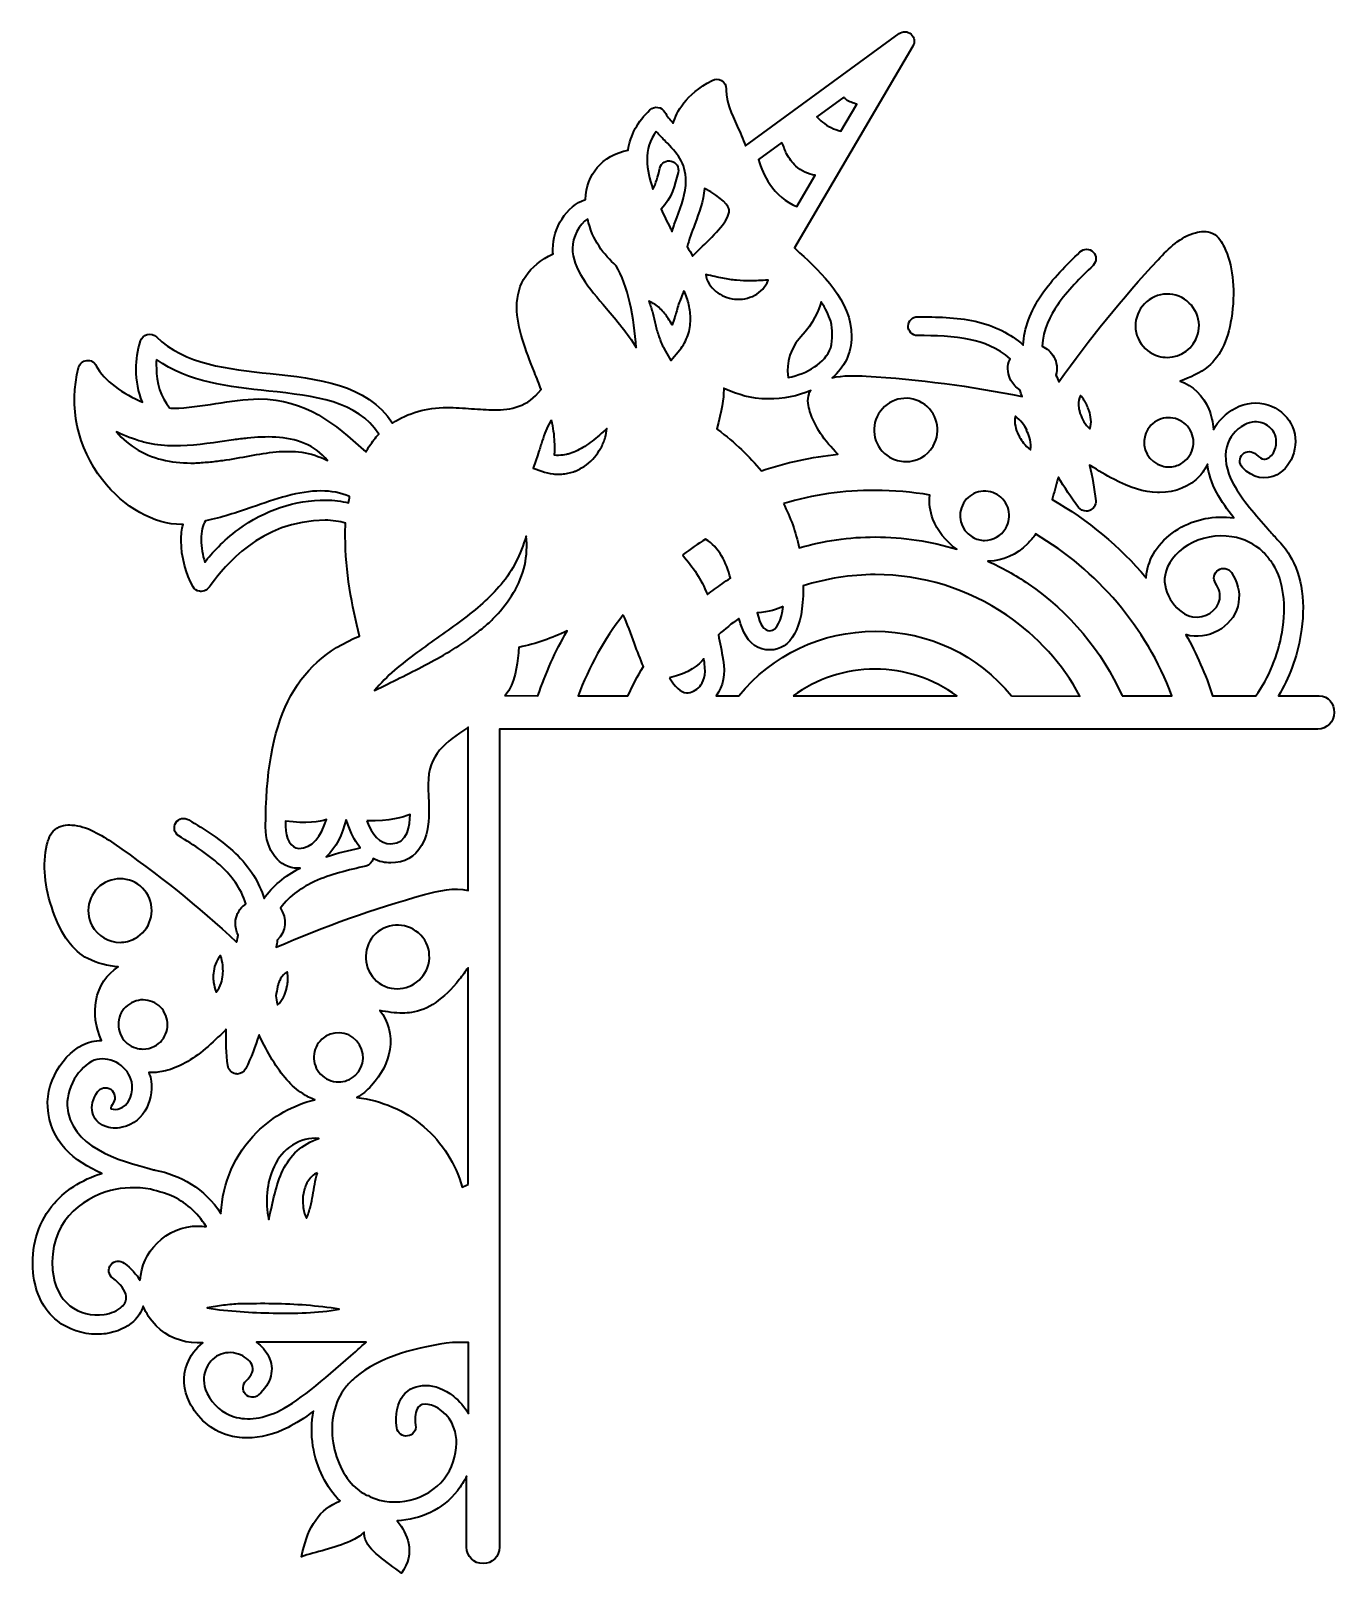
# Model space of a CAD drawing. Header units: millimetres. Extents: x 74 to 306, y 57 to 332.
import ezdxf

# ---------------------------------------------------------------- set-up
doc = ezdxf.new("R2010")
doc.units = ezdxf.units.MM
doc.header["$MEASUREMENT"] = 0
doc.layers.add('Layer 1', color=7, linetype='Continuous', lineweight=0)

msp = doc.modelspace()

# ---------------------------------------------------------------- linework, layer by layer
at = {"layer": 'Layer 1', "color": 18, "lineweight": 35, "true_color": 0x000000}
for points, knots in [([(302.93, 213.29), (302.93, 213.29), (295.66, 213.29), (295.66, 213.29), (297.57, 216.46), (298.98, 220.2), (299.61, 224.05), (300.57, 229.66), (299.9, 234.63), (297.64, 238.37), (297, 239.4), (296.3, 240.31), (295.45, 241.12), (294.92, 241.72), (294.39, 242.36), (293.83, 242.96), (291.64, 245.43), (289.17, 248.18), (287.66, 251), (286.35, 253.4), (285.96, 255.69), (286.46, 257.63), (286.91, 259.29), (288.04, 260.7), (289.6, 261.55), (290.87, 262.22), (292.03, 262.11), (292.73, 261.87), (293.65, 261.58), (294.46, 260.91), (294.89, 260.14), (295.45, 259.08), (295.28, 257.99), (295.13, 257.46), (294.89, 256.61), (294.39, 255.91), (293.79, 255.59), (293.55, 255.48), (292.84, 255.09), (291.68, 256.26), (291.01, 256.93), (289.95, 256.93), (289.31, 256.33), (288.64, 255.66), (288.64, 254.6), (289.24, 253.96), (291.04, 252.06), (293.37, 251.57), (295.42, 252.66), (296.83, 253.4), (297.89, 254.85), (298.38, 256.54), (298.91, 258.34), (298.73, 260.21), (297.89, 261.76), (297.04, 263.31), (295.56, 264.51), (293.79, 265.08), (291.89, 265.71), (289.81, 265.5), (288.01, 264.51), (286.31, 263.6), (284.97, 262.29), (284.09, 260.7), (283.99, 261.97), (283.74, 263.21), (283.28, 264.34), (282.29, 266.7), (280.35, 268.57), (278.17, 269.31), (279.93, 269.98), (281.69, 270.69), (283.17, 271.92), (285.47, 273.86), (286.84, 276.93), (287.41, 281.34), (288.01, 286.03), (287.51, 290.02), (286, 293.23), (285.64, 294), (285.01, 295.1), (283.99, 295.59), (282.93, 296.12), (281.76, 295.95), (280.92, 295.73), (278.27, 295.03), (276.15, 292.98), (274.25, 290.9), (267.9, 284.13), (261.97, 276.79), (256.61, 269.17), (256.43, 269.56), (256.26, 269.98), (256.08, 270.37), (256.36, 271.46), (256.26, 272.63), (255.69, 273.65), (255.23, 274.5), (254.46, 275.13), (253.61, 275.52), (253.79, 278.45), (255.13, 281.06), (256.33, 282.82), (258.09, 285.4), (260.42, 287.69), (262.68, 289.91), (263.35, 290.58), (263.35, 291.64), (262.71, 292.28), (262.04, 292.95), (260.99, 292.95), (260.35, 292.31), (257.95, 289.98), (255.48, 287.58), (253.51, 284.69), (251.53, 281.76), (250.4, 278.69), (250.23, 275.73), (248.04, 277.74), (245.15, 279.19), (241.69, 279.96), (238.27, 280.71), (234.81, 280.74), (231.49, 280.78), (231.49, 280.78), (231.49, 280.78), (231.46, 280.78), (230.54, 280.78), (229.8, 280.03), (229.76, 279.12), (229.76, 278.2), (230.5, 277.42), (231.42, 277.42), (234.56, 277.39), (237.84, 277.35), (240.91, 276.68), (242.96, 276.22), (245.75, 275.27), (247.9, 273.26), (247.79, 273.09), (247.76, 272.91), (247.69, 272.73), (247.37, 271.64), (247.51, 270.44), (248.07, 269.42), (248.46, 268.75), (248.99, 268.18), (249.63, 267.79), (249.77, 267.37), (249.91, 266.98), (250.08, 266.56), (240.95, 268.43), (231.63, 269.66), (222.32, 270.19), (220.31, 270.3), (218.19, 270.37), (216.25, 269.91), (218.37, 271.74), (219.71, 274.21), (219.71, 277.28), (219.71, 283.63), (214.35, 288.57), (210.43, 292.17), (210.15, 292.45), (209.83, 292.73), (209.55, 293.02), (209.55, 293.02), (230.61, 328.93), (230.61, 328.93), (231.03, 329.6), (230.89, 330.52), (230.29, 331.05), (229.69, 331.58), (228.81, 331.65), (228.18, 331.15), (228.18, 331.15), (200.84, 311.19), (200.84, 311.19), (200.41, 312.42), (199.88, 313.58), (199.35, 314.71), (198.33, 316.9), (197.38, 318.98), (197.38, 321.06), (197.38, 321.17), (197.38, 321.2), (197.38, 321.31), (197.41, 321.91), (197.1, 322.51), (196.57, 322.79), (196.07, 323.11), (195.4, 323.11), (194.87, 322.83), (190.18, 320.25), (188.52, 317.22), (187.96, 315.21), (187.4, 315.84), (186.87, 316.48), (186.48, 317.18), (186.2, 317.64), (185.77, 317.96), (185.24, 318.03), (184.75, 318.13), (184.19, 317.92), (183.83, 317.57), (181.65, 315.52), (180.34, 313.13), (179.95, 310.44), (175.26, 309.39), (172.51, 306.18), (172.37, 301.62), (168.95, 300.57), (166.55, 296.47), (166.55, 292.81), (166.55, 292.52), (166.55, 292.24), (166.58, 291.96), (162.24, 289.84), (160.13, 286.74), (160.13, 282.43), (160.13, 278.76), (161.75, 274.78), (163.27, 270.9), (163.69, 269.87), (164.08, 268.85), (164.46, 267.83), (162.1, 264.69), (159.07, 264.2), (156.14, 264.2), (154.83, 264.2), (153.53, 264.3), (152.08, 264.41), (150.67, 264.51), (149.15, 264.62), (147.71, 264.62), (144, 264.62), (140.76, 263.67), (138.04, 261.83), (133.42, 268.82), (124.67, 269.77), (116.24, 270.65), (108.76, 271.46), (101, 272.27), (95.99, 277.18), (95.57, 277.6), (94.97, 277.74), (94.37, 277.6), (93.8, 277.46), (93.35, 277.04), (93.17, 276.47), (92.67, 274.81), (92.39, 273.12), (92.39, 271.43), (92.39, 269.35), (92.78, 267.37), (93.52, 265.57), (90.17, 266.98), (86.64, 269.35), (85.3, 272.06), (84.98, 272.7), (84.31, 273.09), (83.61, 272.98), (82.9, 272.91), (82.34, 272.41), (82.16, 271.74), (80.36, 264.79), (81.92, 257.49), (86.4, 251.74), (90.21, 246.84), (95.6, 243.8), (100.51, 243.8), (100.58, 243.8), (100.65, 243.8), (100.75, 243.8), (100.51, 242.92), (100.4, 241.97), (100.4, 240.88), (100.4, 238.12), (101.25, 234.91), (102.52, 232.73), (102.76, 232.27), (103.19, 231.99), (103.68, 231.92), (103.79, 231.88), (103.86, 231.88), (103.96, 231.88), (104.35, 231.88), (104.74, 232.02), (105.06, 232.3), (105.3, 232.52), (105.52, 232.76), (105.9, 233.33), (108.02, 236.08), (114.41, 244.55), (126.05, 244.55), (127.35, 244.55), (128.55, 244.37), (129.68, 244.02), (129.61, 243.24), (129.61, 242.43), (129.61, 241.65), (129.61, 235.48), (130.81, 229.2), (132.15, 223.94), (120.47, 219.25), (115.43, 208.99), (115.43, 189.97), (115.43, 185.77), (117.9, 182.63), (121.18, 182.63), (121.29, 182.63), (121.43, 182.63), (121.57, 182.67), (118.82, 181.26), (116.63, 179.39), (115.15, 177.24), (114.34, 180.06), (112.61, 182.84), (110.07, 185.28), (107.53, 187.68), (104.63, 189.51), (101.78, 191.24), (100.97, 191.73), (99.94, 191.49), (99.45, 190.71), (98.99, 189.9), (99.2, 188.88), (99.98, 188.38), (102.66, 186.73), (105.45, 185), (107.7, 182.81), (109.22, 181.36), (111.09, 179.11), (111.9, 176.28), (111.76, 176.18), (111.62, 176.04), (111.44, 175.93), (110.6, 175.15), (110.1, 174.1), (110.07, 172.93), (110.03, 172.16), (110.21, 171.41), (110.56, 170.74), (110.45, 170.32), (110.38, 169.9), (110.28, 169.47), (103.43, 175.82), (96.13, 181.72), (88.44, 187.01), (86.15, 188.59), (83.64, 190.15), (80.93, 190.32), (80.08, 190.39), (78.85, 190.25), (77.96, 189.55), (77.08, 188.81), (76.73, 187.61), (76.52, 186.8), (75.71, 183.3), (76.06, 179.32), (77.65, 174.87), (79.13, 170.67), (81.14, 167.96), (83.78, 166.55), (85.48, 165.66), (87.38, 165.31), (89.22, 165.06), (87.21, 163.87), (85.73, 161.64), (85.27, 159.1), (84.84, 156.84), (85.16, 154.41), (86.25, 151.98), (85.65, 151.98), (85.09, 151.91), (84.53, 151.8), (80.15, 150.81), (76.31, 145.13), (76.66, 140.12), (77.05, 133.88), (81.42, 130.46), (86.29, 128.31), (82.69, 127.25), (79.55, 125.17), (77.36, 122.45), (74.79, 119.2), (73.66, 115.15), (74.08, 110.7), (74.44, 107), (75.92, 104), (78.39, 102.06), (80.33, 100.54), (82.83, 99.7), (85.41, 99.7), (85.94, 99.7), (86.5, 99.73), (87.03, 99.8), (88.97, 100.08), (90.73, 100.86), (91.93, 101.99), (92.78, 102.76), (93.35, 103.68), (93.66, 104.7), (94.16, 103.43), (94.93, 102.24), (95.96, 101.21), (97.93, 99.24), (100.51, 98.18), (103.26, 98.18), (103.26, 98.18), (104.28, 98.18), (104.28, 98.18), (103.05, 97.23), (102.02, 95.89), (101.46, 94.37), (100.65, 92.18), (100.79, 89.78), (101.88, 87.63), (103.29, 84.74), (105.76, 82.62), (108.69, 81.74), (109.78, 81.42), (110.95, 81.24), (112.15, 81.24), (114.48, 81.24), (116.98, 81.88), (119.45, 83.11), (120.76, 83.78), (122.31, 84.77), (123.97, 86.04), (123.58, 84.07), (123.54, 81.95), (123.86, 79.8), (124.5, 75.92), (126.22, 72.35), (128.69, 70.03), (128.45, 69.92), (128.23, 69.85), (128.02, 69.74), (124.53, 68.12), (122.73, 64.73), (121.85, 60.11), (124.21, 60.96), (127.81, 61.6), (130.56, 62.9), (131.48, 63.32), (132.29, 63.82), (132.96, 64.45), (132.96, 64.17), (133, 63.96), (133.03, 63.71), (133.6, 61.07), (137.02, 59.27), (139.59, 57.19), (140.93, 58.95), (141.22, 60.78), (140.86, 62.51), (140.58, 63.92), (139.81, 65.26), (138.85, 66.5), (142.95, 66.68), (146.97, 68.51), (149.58, 71.86), (150.21, 72.67), (150.78, 73.55), (151.2, 74.47), (151.2, 74.47), (151.2, 61.81), (151.2, 61.81), (151.2, 60.18), (152.51, 58.88), (154.13, 58.88), (155.75, 58.88), (157.06, 60.18), (157.06, 61.81), (157.06, 61.81), (157.06, 207.4), (157.06, 207.4), (157.06, 207.4), (302.65, 207.4), (302.65, 207.4), (304.27, 207.4), (305.58, 208.7), (305.58, 210.33), (305.58, 211.95), (304.59, 213.29), (302.93, 213.29)], [0, 0, 0, 0, 1, 1, 1, 2, 2, 2, 3, 3, 3, 4, 4, 4, 5, 5, 5, 6, 6, 6, 7, 7, 7, 8, 8, 8, 9, 9, 9, 10, 10, 10, 11, 11, 11, 12, 12, 12, 13, 13, 13, 14, 14, 14, 15, 15, 15, 16, 16, 16, 17, 17, 17, 18, 18, 18, 19, 19, 19, 20, 20, 20, 21, 21, 21, 22, 22, 22, 23, 23, 23, 24, 24, 24, 25, 25, 25, 26, 26, 26, 27, 27, 27, 28, 28, 28, 29, 29, 29, 30, 30, 30, 31, 31, 31, 32, 32, 32, 33, 33, 33, 34, 34, 34, 35, 35, 35, 36, 36, 36, 37, 37, 37, 38, 38, 38, 39, 39, 39, 40, 40, 40, 41, 41, 41, 42, 42, 42, 43, 43, 43, 44, 44, 44, 45, 45, 45, 46, 46, 46, 47, 47, 47, 48, 48, 48, 49, 49, 49, 50, 50, 50, 51, 51, 51, 52, 52, 52, 53, 53, 53, 54, 54, 54, 55, 55, 55, 56, 56, 56, 57, 57, 57, 58, 58, 58, 59, 59, 59, 60, 60, 60, 61, 61, 61, 62, 62, 62, 63, 63, 63, 64, 64, 64, 65, 65, 65, 66, 66, 66, 67, 67, 67, 68, 68, 68, 69, 69, 69, 70, 70, 70, 71, 71, 71, 72, 72, 72, 73, 73, 73, 74, 74, 74, 75, 75, 75, 76, 76, 76, 77, 77, 77, 78, 78, 78, 79, 79, 79, 80, 80, 80, 81, 81, 81, 82, 82, 82, 83, 83, 83, 84, 84, 84, 85, 85, 85, 86, 86, 86, 87, 87, 87, 88, 88, 88, 89, 89, 89, 90, 90, 90, 91, 91, 91, 92, 92, 92, 93, 93, 93, 94, 94, 94, 95, 95, 95, 96, 96, 96, 97, 97, 97, 98, 98, 98, 99, 99, 99, 100, 100, 100, 101, 101, 101, 102, 102, 102, 103, 103, 103, 104, 104, 104, 105, 105, 105, 106, 106, 106, 107, 107, 107, 108, 108, 108, 109, 109, 109, 110, 110, 110, 111, 111, 111, 112, 112, 112, 113, 113, 113, 114, 114, 114, 115, 115, 115, 116, 116, 116, 117, 117, 117, 118, 118, 118, 119, 119, 119, 120, 120, 120, 121, 121, 121, 122, 122, 122, 123, 123, 123, 124, 124, 124, 125, 125, 125, 126, 126, 126, 127, 127, 127, 128, 128, 128, 129, 129, 129, 130, 130, 130, 131, 131, 131, 132, 132, 132, 133, 133, 133, 134, 134, 134, 135, 135, 135, 136, 136, 136, 137, 137, 137, 138, 138, 138, 139, 139, 139, 140, 140, 140, 141, 141, 141, 142, 142, 142, 143, 143, 143, 144, 144, 144, 145, 145, 145, 146, 146, 146, 147, 147, 147, 148, 148, 148, 149, 149, 149, 150, 150, 150, 151, 151, 151, 152, 152, 152, 153, 153, 153, 154, 154, 154, 155, 155, 155, 156, 156, 156, 157, 157, 157, 158, 158, 158, 159, 159, 159, 160, 160, 160, 161, 161, 161, 162, 162, 162, 162]), ([(218.33, 319.83), (218.44, 319.69), (218.58, 319.55), (218.72, 319.44), (219.25, 318.98), (219.96, 318.81), (220.63, 318.59), (220.63, 318.59), (217.81, 313.8), (217.81, 313.8), (216.61, 314.08), (215.48, 314.64), (214.52, 315.42), (214.17, 315.7), (213.85, 316.05), (213.54, 316.37), (213.54, 316.37), (218.33, 319.83), (218.33, 319.83)], [0, 0, 0, 0, 1, 1, 1, 2, 2, 2, 3, 3, 3, 4, 4, 4, 5, 5, 5, 6, 6, 6, 6]), ([(184.96, 313.76), (185.49, 313.09), (186.05, 312.53), (186.62, 311.96), (188.56, 309.95), (190.22, 308.22), (190.22, 304.91), (190.22, 302.79), (189.44, 300.64), (188.59, 298.38), (188.31, 297.57), (188, 296.76), (187.75, 295.95), (187.64, 296.16), (187.54, 296.37), (187.43, 296.62), (186.87, 297.71), (186.3, 298.84), (185.81, 299.93), (187.71, 301.84), (188.28, 304.2), (188.84, 306.46), (189.05, 307.34), (188.52, 308.26), (187.61, 308.47), (186.73, 308.68), (185.81, 308.15), (185.6, 307.23), (185.21, 305.65), (184.93, 304.48), (184.36, 303.49), (183.73, 305.26), (183.34, 306.99), (183.34, 308.65), (183.3, 310.52), (183.83, 312.24), (184.96, 313.76)], [0, 0, 0, 0, 1, 1, 1, 2, 2, 2, 3, 3, 3, 4, 4, 4, 5, 5, 5, 6, 6, 6, 7, 7, 7, 8, 8, 8, 9, 9, 9, 10, 10, 10, 11, 11, 11, 12, 12, 12, 12]), ([(207.29, 311.79), (207.64, 311.19), (207.82, 310.3), (208.14, 309.77), (208.6, 308.96), (209.13, 308.19), (209.8, 307.59), (210.75, 306.74), (211.98, 306.11), (213.25, 305.96), (213.25, 305.96), (209.97, 300.39), (209.97, 300.39), (208, 301.13), (206.34, 302.61), (205.14, 304.38), (204.26, 305.72), (203.59, 307.2), (203.13, 308.75), (203.13, 308.75), (207.29, 311.79), (207.29, 311.79)], [0, 0, 0, 0, 1, 1, 1, 2, 2, 2, 3, 3, 3, 4, 4, 4, 5, 5, 5, 6, 6, 6, 7, 7, 7, 7]), ([(191.81, 297.22), (192.55, 299.26), (193.32, 301.34), (193.53, 303.57), (196.71, 301.98), (197.94, 300.43), (197.94, 299.72), (197.94, 297.92), (195.4, 295.45), (193.18, 293.3), (192.58, 292.73), (191.98, 292.14), (191.42, 291.57), (191.14, 292.14), (190.78, 292.66), (190.46, 293.19), (190.78, 294.5), (191.28, 295.84), (191.81, 297.22)], [0, 0, 0, 0, 1, 1, 1, 2, 2, 2, 3, 3, 3, 4, 4, 4, 5, 5, 5, 6, 6, 6, 6]), ([(172.76, 298.2), (173.53, 294.32), (175.65, 291.85), (177.8, 289.84), (179.85, 286.53), (181.08, 280.35), (181.36, 275.31), (179.85, 277.85), (177.87, 280.14), (176.07, 282.26), (172.93, 285.89), (170.04, 289.35), (170.04, 292.98), (170.04, 294.89), (171.2, 297.22), (172.76, 298.2)], [0, 0, 0, 0, 1, 1, 1, 2, 2, 2, 3, 3, 3, 4, 4, 4, 5, 5, 5, 5]), ([(202.46, 284.59), (201.4, 284.02), (200.1, 283.77), (198.9, 283.92), (197.66, 284.02), (196.5, 284.52), (195.54, 285.29), (194.63, 286.07), (193.92, 287.09), (193.75, 288.29), (194.98, 288.01), (195.9, 287.8), (196.78, 287.62), (197.66, 287.44), (198.44, 287.34), (199.25, 287.27), (200.06, 287.16), (200.87, 287.16), (201.75, 287.16), (202.64, 287.16), (203.59, 287.23), (204.86, 287.27), (204.4, 286.07), (203.52, 285.15), (202.46, 284.59)], [0, 0, 0, 0, 1, 1, 1, 2, 2, 2, 3, 3, 3, 4, 4, 4, 5, 5, 5, 6, 6, 6, 7, 7, 7, 8, 8, 8, 8]), ([(189.9, 285.4), (190.29, 284.55), (190.57, 283.77), (190.75, 282.89), (190.96, 282.05), (191.06, 281.16), (191.03, 280.25), (191.03, 279.33), (190.89, 278.38), (190.57, 277.46), (190.25, 276.54), (189.76, 275.66), (189.16, 274.88), (189.16, 274.88), (187.57, 272.98), (187.57, 272.98), (187.57, 272.98), (186.37, 275.06), (186.37, 275.06), (185.95, 275.77), (185.67, 276.51), (185.42, 277.25), (185.17, 277.99), (184.96, 278.66), (184.82, 279.36), (184.64, 280.03), (184.5, 280.74), (184.33, 281.41), (184.15, 282.08), (183.94, 282.72), (183.66, 283.42), (183.66, 283.46), (183.62, 283.49), (183.62, 283.53), (183.62, 283.53), (183.62, 283.53), (183.62, 283.53), (184.36, 283.25), (185.03, 282.79), (185.6, 282.26), (186.2, 281.69), (186.65, 281.06), (187.08, 280.46), (187.32, 280.07), (187.54, 279.72), (187.75, 279.33), (187.92, 279.79), (188.1, 280.21), (188.24, 280.71), (188.49, 281.41), (188.7, 282.19), (188.91, 283), (189.23, 283.74), (189.51, 284.55), (189.9, 285.4)], [0, 0, 0, 0, 1, 1, 1, 2, 2, 2, 3, 3, 3, 4, 4, 4, 5, 5, 5, 6, 6, 6, 7, 7, 7, 8, 8, 8, 9, 9, 9, 10, 10, 10, 11, 11, 11, 12, 12, 12, 13, 13, 13, 14, 14, 14, 15, 15, 15, 16, 16, 16, 17, 17, 17, 18, 18, 18, 18]), ([(216.01, 279.96), (216.29, 278.48), (216.39, 276.82), (216.01, 275.24), (214.95, 272.49), (211.88, 270.65), (208.42, 269.95), (208.24, 271.11), (208, 274.36), (210.68, 277.18), (212.94, 279.54), (213.89, 282.05), (214.28, 283.42), (215.02, 282.29), (215.62, 281.13), (216.01, 279.96)], [0, 0, 0, 0, 1, 1, 1, 2, 2, 2, 3, 3, 3, 4, 4, 4, 5, 5, 5, 5]), ([(277.42, 284.59), (278.87, 284.16), (280.07, 283.21), (280.81, 281.9), (281.55, 280.6), (281.73, 279.05), (281.31, 277.64), (280.6, 275.13), (278.34, 273.54), (275.87, 273.54), (275.38, 273.54), (274.85, 273.61), (274.32, 273.76), (272.87, 274.18), (271.67, 275.13), (270.93, 276.44), (270.19, 277.74), (270.02, 279.29), (270.44, 280.71), (270.86, 282.15), (271.82, 283.35), (273.12, 284.09), (274.43, 284.83), (275.98, 284.97), (277.42, 284.59)], [0, 0, 0, 0, 1, 1, 1, 2, 2, 2, 3, 3, 3, 4, 4, 4, 5, 5, 5, 6, 6, 6, 7, 7, 7, 8, 8, 8, 8]), ([(95.99, 273.16), (101.64, 269.06), (108.94, 268.32), (115.99, 267.55), (124.18, 266.66), (131.87, 265.82), (135.57, 259.86), (134.97, 259.22), (134.44, 258.55), (133.95, 257.81), (133.7, 257.46), (133.49, 257.1), (133.28, 256.75), (133.14, 256.86), (133, 257), (132.86, 257.1), (127.85, 261.55), (122.7, 266.14), (114.19, 266.14), (111.76, 266.14), (109.15, 265.71), (106.57, 265.32), (104.03, 264.94), (101.42, 264.51), (99.1, 264.51), (98.85, 264.51), (98.64, 264.51), (98.35, 264.55), (96.77, 266.52), (95.99, 268.99), (95.99, 271.67), (95.92, 272.17), (95.92, 272.63), (95.99, 273.16)], [0, 0, 0, 0, 1, 1, 1, 2, 2, 2, 3, 3, 3, 4, 4, 4, 5, 5, 5, 6, 6, 6, 7, 7, 7, 8, 8, 8, 9, 9, 9, 10, 10, 10, 11, 11, 11, 11]), ([(212.13, 267.05), (211.74, 265.96), (212.02, 264.76), (212.3, 263.91), (213.15, 261.27), (214.84, 258.69), (217.28, 256.29), (212.62, 255.83), (208.07, 254.81), (203.66, 253.37), (201.54, 255.94), (198.97, 258.37), (195.86, 260.7), (195.79, 260.74), (195.76, 260.77), (195.72, 260.81), (196.57, 263.91), (196.96, 266.38), (196.96, 267.76), (196.96, 267.86), (196.96, 267.97), (196.96, 268.04), (197.17, 267.93), (197.38, 267.86), (197.59, 267.76), (199.46, 266.98), (201.61, 266.14), (204.89, 266.14), (207.47, 266.14), (210.11, 266.63), (212.44, 267.62), (212.3, 267.48), (212.16, 267.26), (212.13, 267.05)], [0, 0, 0, 0, 1, 1, 1, 2, 2, 2, 3, 3, 3, 4, 4, 4, 5, 5, 5, 6, 6, 6, 7, 7, 7, 8, 8, 8, 9, 9, 9, 10, 10, 10, 11, 11, 11, 11]), ([(224.51, 263.49), (226.1, 266.17), (229.55, 267.05), (232.23, 265.47), (234.91, 263.88), (235.8, 260.42), (234.21, 257.74), (233.15, 255.94), (231.28, 254.99), (229.34, 254.99), (228.35, 254.99), (227.37, 255.27), (226.45, 255.8), (225.14, 256.58), (224.23, 257.77), (223.87, 259.26), (223.52, 260.67), (223.73, 262.18), (224.51, 263.49)], [0, 0, 0, 0, 1, 1, 1, 2, 2, 2, 3, 3, 3, 4, 4, 4, 5, 5, 5, 6, 6, 6, 6]), ([(260.1, 265.08), (260.07, 265.61), (260.21, 266.21), (260.42, 266.77), (260.67, 266.52), (260.81, 266.31), (260.95, 266.1), (261.09, 265.85), (261.23, 265.64), (261.37, 265.43), (261.51, 265.15), (261.66, 264.9), (261.76, 264.58), (261.8, 264.48), (261.87, 264.41), (261.87, 264.3), (261.9, 264.2), (261.94, 264.12), (261.97, 264.02), (262.11, 263.56), (262.25, 263.03), (262.29, 262.5), (262.33, 261.97), (262.33, 261.41), (262.11, 260.81), (261.66, 261.23), (261.3, 261.66), (261.06, 262.08), (260.81, 262.5), (260.56, 263), (260.39, 263.49), (260.31, 263.67), (260.28, 263.84), (260.24, 264.05), (260.21, 264.16), (260.21, 264.27), (260.17, 264.34), (260.14, 264.58), (260.1, 264.83), (260.1, 265.08)], [0, 0, 0, 0, 1, 1, 1, 2, 2, 2, 3, 3, 3, 4, 4, 4, 5, 5, 5, 6, 6, 6, 7, 7, 7, 8, 8, 8, 9, 9, 9, 10, 10, 10, 11, 11, 11, 12, 12, 12, 13, 13, 13, 13]), ([(166.33, 262.36), (166.48, 261.69), (166.62, 261.02), (166.69, 260.39), (166.79, 259.72), (166.83, 259.08), (166.86, 258.41), (166.9, 258.09), (166.9, 257.74), (166.9, 257.42), (166.9, 257.1), (166.9, 256.75), (166.86, 256.4), (166.86, 256.29), (166.86, 256.19), (166.83, 256.12), (167.32, 256.08), (167.82, 256.08), (168.31, 256.15), (168.31, 256.15), (168.63, 256.19), (168.63, 256.19), (168.63, 256.19), (168.95, 256.26), (168.95, 256.26), (169.19, 256.29), (169.4, 256.36), (169.62, 256.43), (170.07, 256.58), (170.5, 256.72), (170.92, 256.96), (171.77, 257.39), (172.68, 257.95), (173.53, 258.62), (174.38, 259.29), (175.26, 260.07), (176.18, 260.88), (176.11, 260.31), (176, 259.79), (175.86, 259.26), (175.65, 258.59), (175.4, 257.99), (175.05, 257.35), (174.45, 256.26), (173.6, 255.2), (172.51, 254.42), (171.98, 254), (171.38, 253.68), (170.71, 253.37), (170.57, 253.29), (170.39, 253.26), (170.22, 253.19), (170.07, 253.12), (169.9, 253.08), (169.72, 253.05), (169.72, 253.05), (169.23, 252.94), (169.23, 252.94), (169.05, 252.91), (168.87, 252.87), (168.7, 252.84), (168.35, 252.77), (167.99, 252.77), (167.64, 252.73), (167.29, 252.73), (166.93, 252.73), (166.58, 252.8), (165.91, 252.91), (165.21, 253.05), (164.61, 253.26), (164.61, 253.26), (163.05, 253.82), (163.05, 253.82), (163.05, 253.82), (163.51, 255.16), (163.51, 255.16), (163.51, 255.16), (163.79, 256.01), (163.79, 256.01), (163.79, 256.01), (164.08, 256.86), (164.08, 256.86), (164.18, 257.14), (164.25, 257.46), (164.36, 257.74), (164.46, 258.02), (164.54, 258.34), (164.64, 258.66), (164.85, 259.29), (165.06, 259.89), (165.31, 260.49), (165.56, 261.06), (165.77, 261.58), (166.12, 262.11), (166.26, 262.25), (166.3, 262.33), (166.33, 262.36)], [0, 0, 0, 0, 1, 1, 1, 2, 2, 2, 3, 3, 3, 4, 4, 4, 5, 5, 5, 6, 6, 6, 7, 7, 7, 8, 8, 8, 9, 9, 9, 10, 10, 10, 11, 11, 11, 12, 12, 12, 13, 13, 13, 14, 14, 14, 15, 15, 15, 16, 16, 16, 17, 17, 17, 18, 18, 18, 19, 19, 19, 20, 20, 20, 21, 21, 21, 22, 22, 22, 23, 23, 23, 24, 24, 24, 25, 25, 25, 26, 26, 26, 27, 27, 27, 28, 28, 28, 29, 29, 29, 30, 30, 30, 31, 31, 31, 32, 32, 32, 32]), ([(250.9, 260.42), (250.93, 260.39), (250.93, 260.31), (250.97, 260.31), (251.18, 259.86), (251.35, 259.4), (251.46, 258.87), (251.57, 258.3), (251.64, 257.7), (251.53, 257.07), (251, 257.46), (250.65, 257.88), (250.3, 258.3), (250.01, 258.62), (249.8, 258.97), (249.59, 259.36), (249.52, 259.47), (249.48, 259.54), (249.45, 259.64), (249.45, 259.68), (249.41, 259.72), (249.41, 259.72), (249.17, 260.21), (248.96, 260.74), (248.85, 261.3), (248.74, 261.87), (248.67, 262.47), (248.85, 263.1), (249.34, 262.68), (249.7, 262.25), (250.08, 261.87), (250.37, 261.48), (250.65, 261.06), (250.9, 260.63), (250.82, 260.53), (250.86, 260.46), (250.9, 260.42)], [0, 0, 0, 0, 1, 1, 1, 2, 2, 2, 3, 3, 3, 4, 4, 4, 5, 5, 5, 6, 6, 6, 7, 7, 7, 8, 8, 8, 9, 9, 9, 10, 10, 10, 11, 11, 11, 12, 12, 12, 12]), ([(280.39, 257.25), (280.07, 256.12), (279.33, 255.2), (278.31, 254.6), (277.64, 254.25), (276.9, 254.04), (276.15, 254.04), (275.77, 254.04), (275.34, 254.11), (274.95, 254.21), (272.63, 254.88), (271.25, 257.32), (271.92, 259.61), (272.24, 260.74), (272.98, 261.66), (274, 262.25), (275.03, 262.82), (276.19, 262.96), (277.32, 262.64), (278.45, 262.33), (279.36, 261.58), (279.96, 260.56), (280.56, 259.54), (280.74, 258.37), (280.39, 257.25)], [0, 0, 0, 0, 1, 1, 1, 2, 2, 2, 3, 3, 3, 4, 4, 4, 5, 5, 5, 6, 6, 6, 7, 7, 7, 8, 8, 8, 8]), ([(92.78, 257.03), (91.3, 257.88), (89.99, 259.01), (88.9, 260.28), (90.42, 259.57), (91.9, 258.97), (93.42, 258.55), (94.16, 258.34), (94.93, 258.16), (95.71, 258.06), (96.48, 257.95), (97.23, 257.85), (98, 257.81), (101.07, 257.63), (104.18, 258.06), (107.31, 258.52), (107.31, 258.52), (109.71, 258.87), (109.71, 258.87), (110.53, 258.97), (111.34, 259.08), (112.18, 259.15), (113.84, 259.33), (115.53, 259.43), (117.26, 259.33), (118.99, 259.22), (120.76, 258.9), (122.34, 258.23), (123.97, 257.56), (125.38, 256.5), (126.44, 255.2), (124.92, 255.94), (123.44, 256.43), (121.88, 256.65), (120.37, 256.86), (118.82, 256.86), (117.3, 256.72), (114.23, 256.43), (111.12, 255.66), (107.81, 255.2), (106.96, 255.09), (106.19, 254.99), (105.3, 254.92), (104.88, 254.88), (104.46, 254.85), (104.03, 254.81), (103.61, 254.78), (103.19, 254.74), (102.76, 254.74), (101.07, 254.71), (99.31, 254.85), (97.61, 255.2), (95.92, 255.55), (94.26, 256.15), (92.78, 257.03)], [0, 0, 0, 0, 1, 1, 1, 2, 2, 2, 3, 3, 3, 4, 4, 4, 5, 5, 5, 6, 6, 6, 7, 7, 7, 8, 8, 8, 9, 9, 9, 10, 10, 10, 11, 11, 11, 12, 12, 12, 13, 13, 13, 14, 14, 14, 15, 15, 15, 16, 16, 16, 17, 17, 17, 18, 18, 18, 18]), ([(284.69, 249.45), (285.54, 247.9), (286.6, 246.38), (287.73, 244.97), (284.3, 245.46), (280.81, 244.79), (277.81, 242.99), (274.78, 241.16), (272.77, 238.34), (272.24, 235.34), (272.17, 235.02), (272.13, 234.67), (272.13, 234.32), (267.41, 239.89), (261.73, 244.62), (255.38, 248.25), (255.76, 249.48), (256.08, 250.79), (256.43, 251.99), (256.47, 252.1), (256.47, 252.13), (256.5, 252.24), (257.56, 250.4), (258.76, 248.57), (260.1, 246.84), (260.42, 246.42), (260.95, 246.17), (261.44, 246.17), (261.66, 246.17), (261.87, 246.2), (262.08, 246.27), (262.75, 246.56), (263.21, 247.26), (263.14, 248), (262.93, 250.19), (262.54, 252.27), (262.04, 254.35), (262.11, 254.32), (262.18, 254.25), (262.25, 254.25), (263.6, 253.4), (264.97, 252.59), (266.35, 251.85), (269.2, 250.33), (271.74, 249.59), (274.14, 249.48), (274.25, 249.48), (274.39, 249.48), (274.5, 249.48), (277.32, 249.48), (279.96, 250.54), (281.62, 252.38), (282.19, 253.01), (282.68, 253.72), (283.03, 254.56), (283.17, 252.91), (283.74, 251.18), (284.69, 249.45)], [0, 0, 0, 0, 1, 1, 1, 2, 2, 2, 3, 3, 3, 4, 4, 4, 5, 5, 5, 6, 6, 6, 7, 7, 7, 8, 8, 8, 9, 9, 9, 10, 10, 10, 11, 11, 11, 12, 12, 12, 13, 13, 13, 14, 14, 14, 15, 15, 15, 16, 16, 16, 17, 17, 17, 18, 18, 18, 19, 19, 19, 19]), ([(126.22, 248.14), (120.54, 248.14), (115.29, 246.38), (110.6, 242.92), (107.84, 240.91), (105.9, 238.69), (104.6, 237.1), (104.25, 238.34), (103.96, 239.71), (103.96, 241.12), (103.96, 242.53), (104.25, 243.7), (104.74, 244.44), (107.49, 244.97), (110.31, 245.96), (113.03, 246.87), (117.12, 248.29), (121.36, 249.77), (125.27, 249.77), (127.14, 249.77), (128.8, 249.45), (130.39, 248.78), (130.32, 248.43), (130.25, 248.04), (130.17, 247.65), (128.94, 247.97), (127.6, 248.14), (126.22, 248.14)], [0, 0, 0, 0, 1, 1, 1, 2, 2, 2, 3, 3, 3, 4, 4, 4, 5, 5, 5, 6, 6, 6, 7, 7, 7, 8, 8, 8, 9, 9, 9, 9]), ([(207.57, 247.51), (212.8, 249.1), (218.3, 249.87), (223.91, 249.87), (227.22, 249.87), (230.43, 249.59), (233.61, 249.03), (233.47, 247.61), (233.64, 246.13), (234.17, 244.76), (234.95, 242.71), (236.4, 240.88), (238.41, 239.4), (233.75, 240.84), (228.88, 241.58), (223.91, 241.58), (219.25, 241.58), (214.74, 240.91), (210.36, 239.64), (209.8, 242.46), (208.84, 245.07), (207.57, 247.51)], [0, 0, 0, 0, 1, 1, 1, 2, 2, 2, 3, 3, 3, 4, 4, 4, 5, 5, 5, 6, 6, 6, 7, 7, 7, 7]), ([(241.16, 241.58), (239.08, 242.82), (238.41, 245.5), (239.61, 247.58), (240.21, 248.6), (241.16, 249.31), (242.29, 249.59), (243.42, 249.87), (244.62, 249.7), (245.6, 249.13), (246.59, 248.57), (247.33, 247.58), (247.61, 246.45), (247.9, 245.32), (247.72, 244.12), (247.16, 243.13), (246.31, 241.76), (244.86, 240.98), (243.38, 240.98), (242.64, 240.95), (241.9, 241.16), (241.16, 241.58)], [0, 0, 0, 0, 1, 1, 1, 2, 2, 2, 3, 3, 3, 4, 4, 4, 5, 5, 5, 6, 6, 6, 7, 7, 7, 7]), ([(159.98, 237.14), (160.73, 238.55), (161.29, 240.1), (161.78, 241.72), (162.03, 240.03), (161.89, 238.27), (161.54, 236.57), (161.15, 234.84), (160.48, 233.22), (159.56, 231.67), (158.68, 230.15), (157.55, 228.74), (156.35, 227.47), (155.75, 226.84), (155.12, 226.24), (154.45, 225.67), (153.78, 225.11), (153.11, 224.58), (152.44, 224.05), (149.68, 222), (146.76, 220.31), (143.79, 218.76), (140.83, 217.21), (137.87, 215.79), (134.83, 214.24), (135.89, 215.58), (137.12, 216.75), (138.39, 217.88), (139.66, 218.97), (141.01, 220.03), (142.35, 221.02), (145.06, 222.99), (147.78, 224.83), (150.35, 226.77), (152.93, 228.71), (155.36, 230.75), (157.34, 233.15), (158.4, 234.39), (159.28, 235.73), (159.98, 237.14)], [0, 0, 0, 0, 1, 1, 1, 2, 2, 2, 3, 3, 3, 4, 4, 4, 5, 5, 5, 6, 6, 6, 7, 7, 7, 8, 8, 8, 9, 9, 9, 10, 10, 10, 11, 11, 11, 12, 12, 12, 13, 13, 13, 13]), ([(267.86, 213.29), (264.23, 221.33), (258.48, 228.21), (251.11, 233.26), (248.85, 234.81), (246.45, 236.15), (243.98, 237.28), (244.05, 237.28), (244.12, 237.28), (244.19, 237.28), (246.56, 237.28), (249.06, 238.41), (251, 240.35), (251.5, 240.88), (252.02, 241.44), (252.45, 242.11), (263.38, 235.66), (272.1, 225.6), (276.72, 213.32), (276.72, 213.32), (267.86, 213.32), (267.86, 213.32), (267.86, 213.32), (267.86, 213.29), (267.86, 213.29)], [0, 0, 0, 0, 1, 1, 1, 2, 2, 2, 3, 3, 3, 4, 4, 4, 5, 5, 5, 6, 6, 6, 7, 7, 7, 8, 8, 8, 8]), ([(296.3, 224.65), (295.63, 220.52), (293.9, 216.43), (291.64, 213.32), (291.64, 213.32), (283.95, 213.32), (283.95, 213.32), (282.72, 217.13), (281.09, 220.77), (279.19, 224.19), (279.44, 224.12), (279.65, 224.08), (279.89, 224.01), (283.95, 223.34), (287.94, 226.02), (288.57, 229.94), (288.85, 231.74), (288.43, 233.54), (287.3, 235.23), (286.77, 236.01), (285.71, 236.22), (284.94, 235.69), (284.16, 235.16), (283.95, 234.1), (284.48, 233.33), (285.15, 232.37), (285.36, 231.42), (285.22, 230.5), (284.9, 228.49), (282.57, 227.01), (280.39, 227.37), (279.15, 227.58), (277.81, 228.56), (276.79, 229.94), (275.7, 231.46), (275.2, 233.26), (275.48, 234.77), (275.84, 236.82), (277.28, 238.76), (279.51, 240.1), (281.83, 241.51), (284.73, 242.08), (287.37, 241.62), (289.56, 241.26), (291.43, 240.35), (292.91, 238.94), (293.41, 238.37), (293.9, 237.81), (294.32, 237.28), (294.39, 237.21), (294.43, 237.17), (294.46, 237.1), (294.57, 236.96), (294.64, 236.82), (294.75, 236.68), (296.58, 233.61), (297.14, 229.45), (296.3, 224.65)], [0, 0, 0, 0, 1, 1, 1, 2, 2, 2, 3, 3, 3, 4, 4, 4, 5, 5, 5, 6, 6, 6, 7, 7, 7, 8, 8, 8, 9, 9, 9, 10, 10, 10, 11, 11, 11, 12, 12, 12, 13, 13, 13, 14, 14, 14, 15, 15, 15, 16, 16, 16, 17, 17, 17, 18, 18, 18, 19, 19, 19, 19]), ([(189.65, 238.34), (189.69, 238.37), (189.72, 238.41), (189.76, 238.44), (191.03, 239.43), (192.37, 240.35), (193.71, 241.19), (196.21, 239.68), (197.38, 237.1), (198.16, 234.24), (197.66, 233.93), (197.17, 233.61), (196.67, 233.26), (195.79, 232.62), (194.87, 231.99), (194.06, 231.32), (192.9, 234.14), (191.56, 236.11), (189.65, 238.34)], [0, 0, 0, 0, 1, 1, 1, 2, 2, 2, 3, 3, 3, 4, 4, 4, 5, 5, 5, 6, 6, 6, 6]), ([(248.18, 213.29), (242.22, 220.59), (233.4, 224.79), (223.91, 224.79), (214.38, 224.79), (205.6, 220.63), (199.64, 213.29), (199.64, 213.29), (195.62, 213.29), (195.62, 213.29), (196.85, 214.98), (197.27, 217.24), (196.85, 219.67), (196.57, 221.33), (196.29, 222.81), (196, 224.16), (197.17, 225.21), (198.37, 226.17), (199.67, 227.08), (199.92, 226.2), (200.17, 225.39), (200.52, 224.65), (201.54, 222.53), (203.09, 221.47), (205.18, 221.47), (208.95, 221.47), (211.1, 225.46), (211.1, 232.37), (211.1, 232.55), (211.1, 232.69), (211.1, 232.87), (215.19, 234.17), (219.5, 234.88), (223.91, 234.88), (232.34, 234.88), (240.42, 232.37), (247.33, 227.65), (252.77, 223.91), (257.25, 219), (260.35, 213.25), (260.35, 213.25), (248.18, 213.29), (248.18, 213.29), (248.18, 213.29), (248.18, 213.29), (248.18, 213.29)], [0, 0, 0, 0, 1, 1, 1, 2, 2, 2, 3, 3, 3, 4, 4, 4, 5, 5, 5, 6, 6, 6, 7, 7, 7, 8, 8, 8, 9, 9, 9, 10, 10, 10, 11, 11, 11, 12, 12, 12, 13, 13, 13, 14, 14, 14, 15, 15, 15, 15]), ([(207.54, 229.23), (207.22, 226.8), (206.45, 224.9), (205.18, 224.9), (204.05, 224.9), (203.45, 225.88), (202.92, 228.07), (205, 228.25), (206.48, 228.71), (207.54, 229.23)], [0, 0, 0, 0, 1, 1, 1, 2, 2, 2, 3, 3, 3, 3]), ([(179.07, 227.75), (179.78, 226.13), (180.45, 224.37), (181.08, 222.6), (181.57, 221.23), (182.14, 219.85), (182.67, 218.51), (181.65, 216.85), (180.73, 215.12), (179.92, 213.29), (179.92, 213.29), (171.03, 213.29), (171.03, 213.29), (172.97, 218.48), (175.68, 223.34), (179.07, 227.75)], [0, 0, 0, 0, 1, 1, 1, 2, 2, 2, 3, 3, 3, 4, 4, 4, 5, 5, 5, 5]), ([(158.08, 213.36), (159.88, 215.76), (160.16, 218.51), (160.41, 220.94), (160.44, 221.26), (160.48, 221.62), (160.51, 221.93), (163.62, 222.6), (166.44, 223.59), (169.09, 224.86), (166.97, 221.19), (165.24, 217.35), (163.9, 213.32), (163.9, 213.32), (158.08, 213.36), (158.08, 213.36), (158.04, 213.32), (158.04, 213.32), (158.08, 213.36)], [0, 0, 0, 0, 1, 1, 1, 2, 2, 2, 3, 3, 3, 4, 4, 4, 5, 5, 5, 6, 6, 6, 6]), ([(187.32, 216.54), (190.82, 217.35), (192.55, 218.79), (193.39, 219.92), (193.46, 219.64), (193.5, 219.39), (193.53, 219.08), (193.89, 216.96), (193.25, 215.72), (192.69, 214.98), (192.05, 214.28), (191.21, 213.82), (190.32, 213.82), (189.27, 213.89), (188.24, 214.98), (187.32, 216.54)], [0, 0, 0, 0, 1, 1, 1, 2, 2, 2, 3, 3, 3, 4, 4, 4, 5, 5, 5, 5]), ([(209.3, 213.29), (213.47, 216.36), (218.51, 218.05), (223.87, 218.05), (229.23, 218.05), (234.28, 216.36), (238.44, 213.29), (238.44, 213.29), (209.3, 213.29), (209.3, 213.29)], [0, 0, 0, 0, 1, 1, 1, 2, 2, 2, 3, 3, 3, 3]), ([(124.14, 180.27), (127, 181.57), (130.17, 182.28), (133.28, 183.02), (133.95, 183.16), (134.44, 183.73), (134.55, 184.36), (135.64, 183.76), (136.74, 183.59), (137.69, 183.59), (140.12, 183.59), (142.03, 184.64), (143.19, 186.65), (144.04, 188.14), (144.5, 190.15), (144.5, 192.65), (144.5, 193.5), (144.46, 194.35), (144.43, 195.19), (144.39, 196.04), (144.36, 196.81), (144.36, 197.56), (144.36, 202.92), (147.46, 205), (151.38, 207.64), (151.41, 207.68), (151.45, 207.68), (151.48, 207.72), (151.48, 207.72), (151.48, 178.68), (151.48, 178.68), (148.94, 179.28), (146.26, 178.61), (143.69, 177.94), (134.69, 175.44), (125.87, 172.3), (117.33, 168.56), (117.4, 168.98), (117.44, 169.4), (117.51, 169.83), (119.13, 171.31), (119.31, 173.78), (118.07, 175.51), (119.7, 177.84), (122.24, 179.39), (124.14, 180.27)], [0, 0, 0, 0, 1, 1, 1, 2, 2, 2, 3, 3, 3, 4, 4, 4, 5, 5, 5, 6, 6, 6, 7, 7, 7, 8, 8, 8, 9, 9, 9, 10, 10, 10, 11, 11, 11, 12, 12, 12, 13, 13, 13, 14, 14, 14, 15, 15, 15, 15]), ([(133.46, 191.06), (137.55, 191.03), (139.88, 191.66), (141.15, 192.19), (141.11, 190.39), (140.86, 186.97), (137.72, 186.97), (135.71, 186.94), (134.37, 188.67), (133.46, 191.06)], [0, 0, 0, 0, 1, 1, 1, 2, 2, 2, 3, 3, 3, 3]), ([(121.32, 186.16), (119.98, 186.16), (118.96, 187.92), (118.96, 190.11), (118.96, 190.39), (118.96, 190.71), (118.96, 190.99), (122.77, 190.54), (125.02, 190.92), (126.26, 191.28), (125.31, 188.31), (123.79, 186.16), (121.32, 186.16)], [0, 0, 0, 0, 1, 1, 1, 2, 2, 2, 3, 3, 3, 4, 4, 4, 4]), ([(129.79, 191.31), (129.93, 190.85), (130.07, 190.43), (130.25, 189.97), (130.85, 188.35), (131.55, 187.18), (132.29, 186.27), (130.28, 185.81), (128.2, 185.35), (126.22, 184.68), (127.95, 186.23), (129.05, 188.67), (129.79, 191.31)], [0, 0, 0, 0, 1, 1, 1, 2, 2, 2, 3, 3, 3, 4, 4, 4, 4]), ([(84.14, 176.78), (84.6, 178.22), (85.55, 179.39), (86.89, 180.09), (88.23, 180.8), (89.75, 180.94), (91.19, 180.52), (92.64, 180.06), (93.8, 179.11), (94.51, 177.76), (95.96, 175.01), (94.93, 171.59), (92.18, 170.11), (91.33, 169.65), (90.42, 169.44), (89.53, 169.44), (87.52, 169.44), (85.55, 170.53), (84.53, 172.44), (83.82, 173.81), (83.68, 175.33), (84.14, 176.78)], [0, 0, 0, 0, 1, 1, 1, 2, 2, 2, 3, 3, 3, 4, 4, 4, 5, 5, 5, 6, 6, 6, 7, 7, 7, 7]), ([(142.73, 162.7), (141.64, 161.68), (140.26, 161.18), (138.89, 161.18), (137.37, 161.18), (135.85, 161.78), (134.76, 162.98), (132.64, 165.28), (132.79, 168.84), (135.04, 170.99), (137.34, 173.11), (140.9, 172.97), (143.05, 170.71), (144.11, 169.62), (144.64, 168.13), (144.57, 166.65), (144.5, 165.1), (143.86, 163.72), (142.73, 162.7)], [0, 0, 0, 0, 1, 1, 1, 2, 2, 2, 3, 3, 3, 4, 4, 4, 5, 5, 5, 6, 6, 6, 6]), ([(107.84, 163.97), (107.84, 163.9), (107.84, 163.87), (107.84, 163.79), (107.84, 163.72), (107.84, 163.69), (107.81, 163.65), (107.74, 163.16), (107.67, 162.63), (107.53, 162.17), (107.35, 161.64), (107.07, 161.08), (106.64, 160.58), (106.4, 161.18), (106.29, 161.75), (106.19, 162.28), (106.12, 162.7), (106.12, 163.12), (106.12, 163.55), (106.12, 163.65), (106.12, 163.76), (106.15, 163.83), (106.15, 163.87), (106.15, 163.9), (106.15, 163.94), (106.22, 164.46), (106.29, 165.03), (106.5, 165.56), (106.72, 166.09), (106.96, 166.62), (107.42, 167.11), (107.63, 166.48), (107.74, 165.95), (107.81, 165.42), (107.84, 164.96), (107.88, 164.46), (107.84, 163.97)], [0, 0, 0, 0, 1, 1, 1, 2, 2, 2, 3, 3, 3, 4, 4, 4, 5, 5, 5, 6, 6, 6, 7, 7, 7, 8, 8, 8, 9, 9, 9, 10, 10, 10, 11, 11, 11, 12, 12, 12, 12]), ([(151.45, 126.33), (151.09, 126.19), (150.74, 126.05), (150.39, 125.87), (149.26, 130.03), (146.9, 133.77), (143.58, 136.63), (140.23, 139.56), (136.07, 141.32), (131.66, 141.82), (132.57, 142.35), (133.46, 143.05), (134.27, 143.97), (136.07, 145.91), (137.2, 148.1), (137.55, 150.39), (137.94, 152.93), (137.27, 155.5), (135.75, 157.3), (137.09, 157.06), (138.47, 156.84), (139.84, 156.84), (140.33, 156.84), (140.9, 156.88), (141.39, 156.95), (144.32, 157.41), (147.11, 159.31), (149.9, 162.81), (150.46, 163.51), (150.95, 164.22), (151.45, 164.92), (151.45, 164.92), (151.45, 126.33), (151.45, 126.33)], [0, 0, 0, 0, 1, 1, 1, 2, 2, 2, 3, 3, 3, 4, 4, 4, 5, 5, 5, 6, 6, 6, 7, 7, 7, 8, 8, 8, 9, 9, 9, 10, 10, 10, 11, 11, 11, 11]), ([(117.55, 161.5), (117.58, 161.68), (117.65, 161.85), (117.69, 162.03), (117.72, 162.14), (117.76, 162.21), (117.79, 162.31), (117.9, 162.56), (117.97, 162.77), (118.11, 162.98), (118.39, 163.44), (118.78, 163.9), (119.27, 164.22), (119.34, 163.9), (119.38, 163.62), (119.38, 163.37), (119.38, 163.09), (119.38, 162.84), (119.38, 162.6), (119.38, 162.31), (119.31, 162), (119.27, 161.68), (119.24, 161.57), (119.24, 161.47), (119.2, 161.4), (119.17, 161.33), (119.17, 161.18), (119.13, 161.11), (119.03, 160.62), (118.85, 160.13), (118.6, 159.67), (118.36, 159.21), (118.04, 158.71), (117.55, 158.33), (117.37, 158.93), (117.3, 159.46), (117.26, 159.95), (117.37, 160.48), (117.44, 161.01), (117.55, 161.5)], [0, 0, 0, 0, 1, 1, 1, 2, 2, 2, 3, 3, 3, 4, 4, 4, 5, 5, 5, 6, 6, 6, 7, 7, 7, 8, 8, 8, 9, 9, 9, 10, 10, 10, 11, 11, 11, 12, 12, 12, 13, 13, 13, 13]), ([(89.43, 156.1), (89.75, 157.23), (90.52, 158.15), (91.58, 158.68), (92.64, 159.24), (93.8, 159.35), (94.9, 159), (96.03, 158.68), (96.94, 157.9), (97.47, 156.84), (98.04, 155.79), (98.14, 154.62), (97.79, 153.53), (97.47, 152.4), (96.7, 151.48), (95.64, 150.95), (94.97, 150.6), (94.3, 150.46), (93.59, 150.46), (93.17, 150.46), (92.75, 150.53), (92.32, 150.64), (91.19, 150.95), (90.28, 151.73), (89.75, 152.79), (89.22, 153.85), (89.08, 154.98), (89.43, 156.1)], [0, 0, 0, 0, 1, 1, 1, 2, 2, 2, 3, 3, 3, 4, 4, 4, 5, 5, 5, 6, 6, 6, 7, 7, 7, 8, 8, 8, 9, 9, 9, 9]), ([(80.15, 140.41), (79.94, 144.07), (82.9, 148.03), (85.41, 148.59), (86.68, 148.87), (88.09, 148.59), (89.29, 147.85), (90.49, 147.07), (91.3, 145.91), (91.62, 144.64), (92, 142.91), (91.33, 140.26), (89.15, 139.77), (88.44, 139.63), (87.95, 139.77), (87.91, 139.88), (87.88, 139.98), (87.95, 140.33), (88.34, 140.93), (88.83, 141.71), (88.62, 142.73), (87.88, 143.3), (87.1, 143.79), (86.08, 143.58), (85.51, 142.84), (84.67, 141.53), (84.35, 140.3), (84.63, 139.17), (84.88, 138.04), (85.69, 137.16), (86.82, 136.7), (87.74, 136.35), (88.83, 136.28), (89.92, 136.53), (94.05, 137.44), (95.74, 141.89), (94.93, 145.42), (94.86, 145.7), (94.79, 146.01), (94.65, 146.26), (94.76, 146.26), (94.83, 146.26), (94.93, 146.26), (95.81, 146.26), (96.73, 146.37), (97.61, 146.58), (99.94, 147.18), (102.27, 148.45), (104.74, 150.53), (105.97, 151.55), (107.1, 152.68), (108.23, 153.78), (108.3, 153.85), (108.34, 153.88), (108.41, 153.95), (108.34, 151.8), (108.44, 149.68), (108.69, 147.5), (108.8, 146.76), (109.36, 146.16), (110.1, 146.05), (110.21, 146.01), (110.28, 146.01), (110.38, 146.01), (111.02, 146.01), (111.62, 146.37), (111.9, 146.97), (112.85, 148.94), (113.63, 150.92), (114.26, 152.96), (114.3, 152.89), (114.37, 152.82), (114.37, 152.75), (115.08, 151.34), (115.78, 149.93), (116.63, 148.55), (118.29, 145.8), (120.05, 143.79), (122.03, 142.52), (122.7, 142.06), (123.44, 141.68), (124.21, 141.43), (120.33, 140.51), (116.77, 138.5), (113.88, 135.64), (110, 131.76), (107.74, 126.65), (107.49, 121.21), (104.56, 125.66), (100.22, 128.06), (95.78, 128.91), (95.67, 128.94), (95.6, 128.98), (95.5, 128.98), (89.18, 130.63), (80.57, 133.07), (80.15, 140.41)], [0, 0, 0, 0, 1, 1, 1, 2, 2, 2, 3, 3, 3, 4, 4, 4, 5, 5, 5, 6, 6, 6, 7, 7, 7, 8, 8, 8, 9, 9, 9, 10, 10, 10, 11, 11, 11, 12, 12, 12, 13, 13, 13, 14, 14, 14, 15, 15, 15, 16, 16, 16, 17, 17, 17, 18, 18, 18, 19, 19, 19, 20, 20, 20, 21, 21, 21, 22, 22, 22, 23, 23, 23, 24, 24, 24, 25, 25, 25, 26, 26, 26, 27, 27, 27, 28, 28, 28, 29, 29, 29, 30, 30, 30, 31, 31, 31, 32, 32, 32, 32]), ([(125.45, 152.19), (127.25, 153.81), (130, 153.74), (131.62, 151.94), (131.62, 151.94), (131.62, 151.94), (131.62, 151.94), (133.24, 150.14), (133.17, 147.39), (131.37, 145.77), (130.53, 144.99), (129.47, 144.6), (128.41, 144.6), (127.21, 144.6), (126.05, 145.06), (125.2, 146.01), (124.39, 146.86), (123.97, 147.99), (124.04, 149.15), (124.07, 150.32), (124.57, 151.41), (125.45, 152.19)], [0, 0, 0, 0, 1, 1, 1, 2, 2, 2, 3, 3, 3, 4, 4, 4, 5, 5, 5, 6, 6, 6, 7, 7, 7, 7]), ([(121.04, 132.33), (119.98, 131.37), (119.13, 130.17), (118.5, 128.87), (117.86, 127.56), (117.44, 126.12), (117.05, 124.67), (116.66, 123.23), (116.38, 121.71), (115.99, 120.12), (115.68, 121.67), (115.57, 123.26), (115.71, 124.88), (115.85, 126.51), (116.24, 128.09), (116.95, 129.58), (117.65, 131.06), (118.75, 132.47), (120.19, 133.35), (121.6, 134.27), (123.3, 134.66), (124.88, 134.55), (123.44, 134.02), (122.1, 133.28), (121.04, 132.33)], [0, 0, 0, 0, 1, 1, 1, 2, 2, 2, 3, 3, 3, 4, 4, 4, 5, 5, 5, 6, 6, 6, 7, 7, 7, 8, 8, 8, 8]), ([(124.67, 128.45), (124.42, 127.71), (124.28, 127.04), (124.18, 126.4), (124.07, 125.73), (123.93, 125.13), (123.82, 124.42), (123.72, 123.75), (123.58, 123.08), (123.4, 122.41), (123.23, 121.74), (123.05, 121), (122.7, 120.33), (122.34, 121.04), (122.2, 121.74), (122.1, 122.52), (121.99, 123.26), (122.03, 124), (122.17, 124.74), (122.27, 125.48), (122.55, 126.22), (122.94, 126.89), (123.37, 127.56), (123.93, 128.13), (124.67, 128.45)], [0, 0, 0, 0, 1, 1, 1, 2, 2, 2, 3, 3, 3, 4, 4, 4, 5, 5, 5, 6, 6, 6, 7, 7, 7, 8, 8, 8, 8]), ([(93.1, 109.29), (92.46, 110.35), (91.51, 111.37), (90.28, 112.36), (89.53, 112.92), (88.48, 112.82), (87.91, 112.08), (87.35, 111.34), (87.45, 110.28), (88.19, 109.71), (89.61, 108.62), (90.49, 107.46), (90.63, 106.47), (90.73, 105.8), (90.45, 105.13), (89.82, 104.56), (89.08, 103.89), (87.95, 103.4), (86.68, 103.22), (84.49, 102.91), (82.23, 103.5), (80.61, 104.78), (78.85, 106.19), (77.82, 108.27), (77.54, 111.09), (76.76, 119.38), (82.59, 123.9), (87.84, 125.27), (90.06, 125.84), (92.53, 125.94), (94.97, 125.52), (96.45, 125.1), (97.72, 124.74), (98.67, 124.35), (101.07, 123.26), (103.26, 121.46), (104.85, 118.85), (104.39, 118.92), (103.89, 118.96), (103.43, 118.96), (103.43, 118.96), (103.43, 118.96), (103.43, 118.96), (100.68, 118.96), (98.07, 117.9), (96.13, 115.92), (94.33, 114.12), (93.27, 111.83), (93.1, 109.29)], [0, 0, 0, 0, 1, 1, 1, 2, 2, 2, 3, 3, 3, 4, 4, 4, 5, 5, 5, 6, 6, 6, 7, 7, 7, 8, 8, 8, 9, 9, 9, 10, 10, 10, 11, 11, 11, 12, 12, 12, 13, 13, 13, 14, 14, 14, 15, 15, 15, 16, 16, 16, 16]), ([(116.77, 105.13), (118.75, 105.09), (120.69, 105.02), (122.66, 104.85), (124.64, 104.7), (126.58, 104.49), (128.55, 104.14), (126.58, 103.79), (124.64, 103.65), (122.66, 103.54), (120.69, 103.43), (118.75, 103.43), (116.77, 103.47), (114.79, 103.5), (112.85, 103.58), (110.91, 103.75), (108.94, 103.89), (107, 104.03), (105.02, 104.39), (106.01, 104.6), (107, 104.7), (107.95, 104.85), (108.9, 104.99), (109.93, 105.06), (110.88, 105.13), (112.82, 105.13), (114.79, 105.16), (116.77, 105.13)], [0, 0, 0, 0, 1, 1, 1, 2, 2, 2, 3, 3, 3, 4, 4, 4, 5, 5, 5, 6, 6, 6, 7, 7, 7, 8, 8, 8, 9, 9, 9, 9]), ([(118.11, 86.18), (115.11, 84.7), (112.22, 84.28), (109.82, 85.02), (107.74, 85.65), (106.04, 87.14), (105.02, 89.18), (104.18, 90.88), (104.42, 92.32), (104.74, 93.27), (105.2, 94.47), (106.01, 95.46), (107.1, 95.99), (108.16, 96.48), (109.4, 96.59), (110.6, 96.17), (111.65, 95.81), (112.57, 95.11), (112.96, 94.33), (113.42, 93.38), (113.07, 92.43), (111.97, 91.4), (111.3, 90.77), (111.23, 89.71), (111.83, 89.04), (112.47, 88.37), (113.52, 88.3), (114.19, 88.9), (116.45, 90.91), (117.12, 93.49), (115.96, 95.81), (115.5, 96.77), (114.72, 97.61), (113.81, 98.28), (113.81, 98.28), (133.35, 98.28), (133.35, 98.28), (132.72, 97.75), (132.08, 97.19), (131.41, 96.59), (127, 92.67), (121.46, 87.84), (118.11, 86.18)], [0, 0, 0, 0, 1, 1, 1, 2, 2, 2, 3, 3, 3, 4, 4, 4, 5, 5, 5, 6, 6, 6, 7, 7, 7, 8, 8, 8, 9, 9, 9, 10, 10, 10, 11, 11, 11, 12, 12, 12, 13, 13, 13, 14, 14, 14, 14]), ([(148.84, 88.69), (145.7, 91.19), (141.85, 91.23), (139.91, 88.79), (138.85, 87.42), (138.47, 85.48), (138.78, 83.04), (138.89, 82.13), (139.77, 81.46), (140.69, 81.6), (141.6, 81.7), (142.28, 82.59), (142.13, 83.5), (141.92, 84.95), (142.1, 86.08), (142.59, 86.71), (143.3, 87.63), (145.17, 87.38), (146.76, 86.08), (148.94, 84.35), (149.4, 81.99), (149.4, 80.33), (149.4, 78.14), (148.59, 75.74), (147.21, 73.98), (144.11, 70.06), (138.43, 68.83), (134.02, 70.77), (134.02, 70.77), (133.77, 70.98), (133.77, 70.98), (133.7, 70.98), (133.67, 70.98), (133.6, 70.98), (132.96, 71.26), (132.36, 71.65), (131.8, 72.11), (129.65, 73.8), (127.99, 76.98), (127.46, 80.4), (126.86, 84.17), (127.63, 87.67), (129.65, 90.21), (130.1, 90.81), (130.7, 91.4), (131.27, 91.9), (131.3, 91.93), (131.34, 91.97), (131.37, 92), (135.71, 95.78), (142.73, 97.47), (148.7, 98.25), (148.7, 98.25), (151.52, 98.25), (151.52, 98.25), (151.52, 98.25), (151.52, 85.62), (151.52, 85.62), (150.81, 86.78), (149.93, 87.81), (148.84, 88.69)], [0, 0, 0, 0, 1, 1, 1, 2, 2, 2, 3, 3, 3, 4, 4, 4, 5, 5, 5, 6, 6, 6, 7, 7, 7, 8, 8, 8, 9, 9, 9, 10, 10, 10, 11, 11, 11, 12, 12, 12, 13, 13, 13, 14, 14, 14, 15, 15, 15, 16, 16, 16, 17, 17, 17, 18, 18, 18, 19, 19, 19, 20, 20, 20, 20])]:
    msp.add_open_spline(points, degree=3, knots=knots, dxfattribs=at)

doc.saveas('drawing.dxf')
